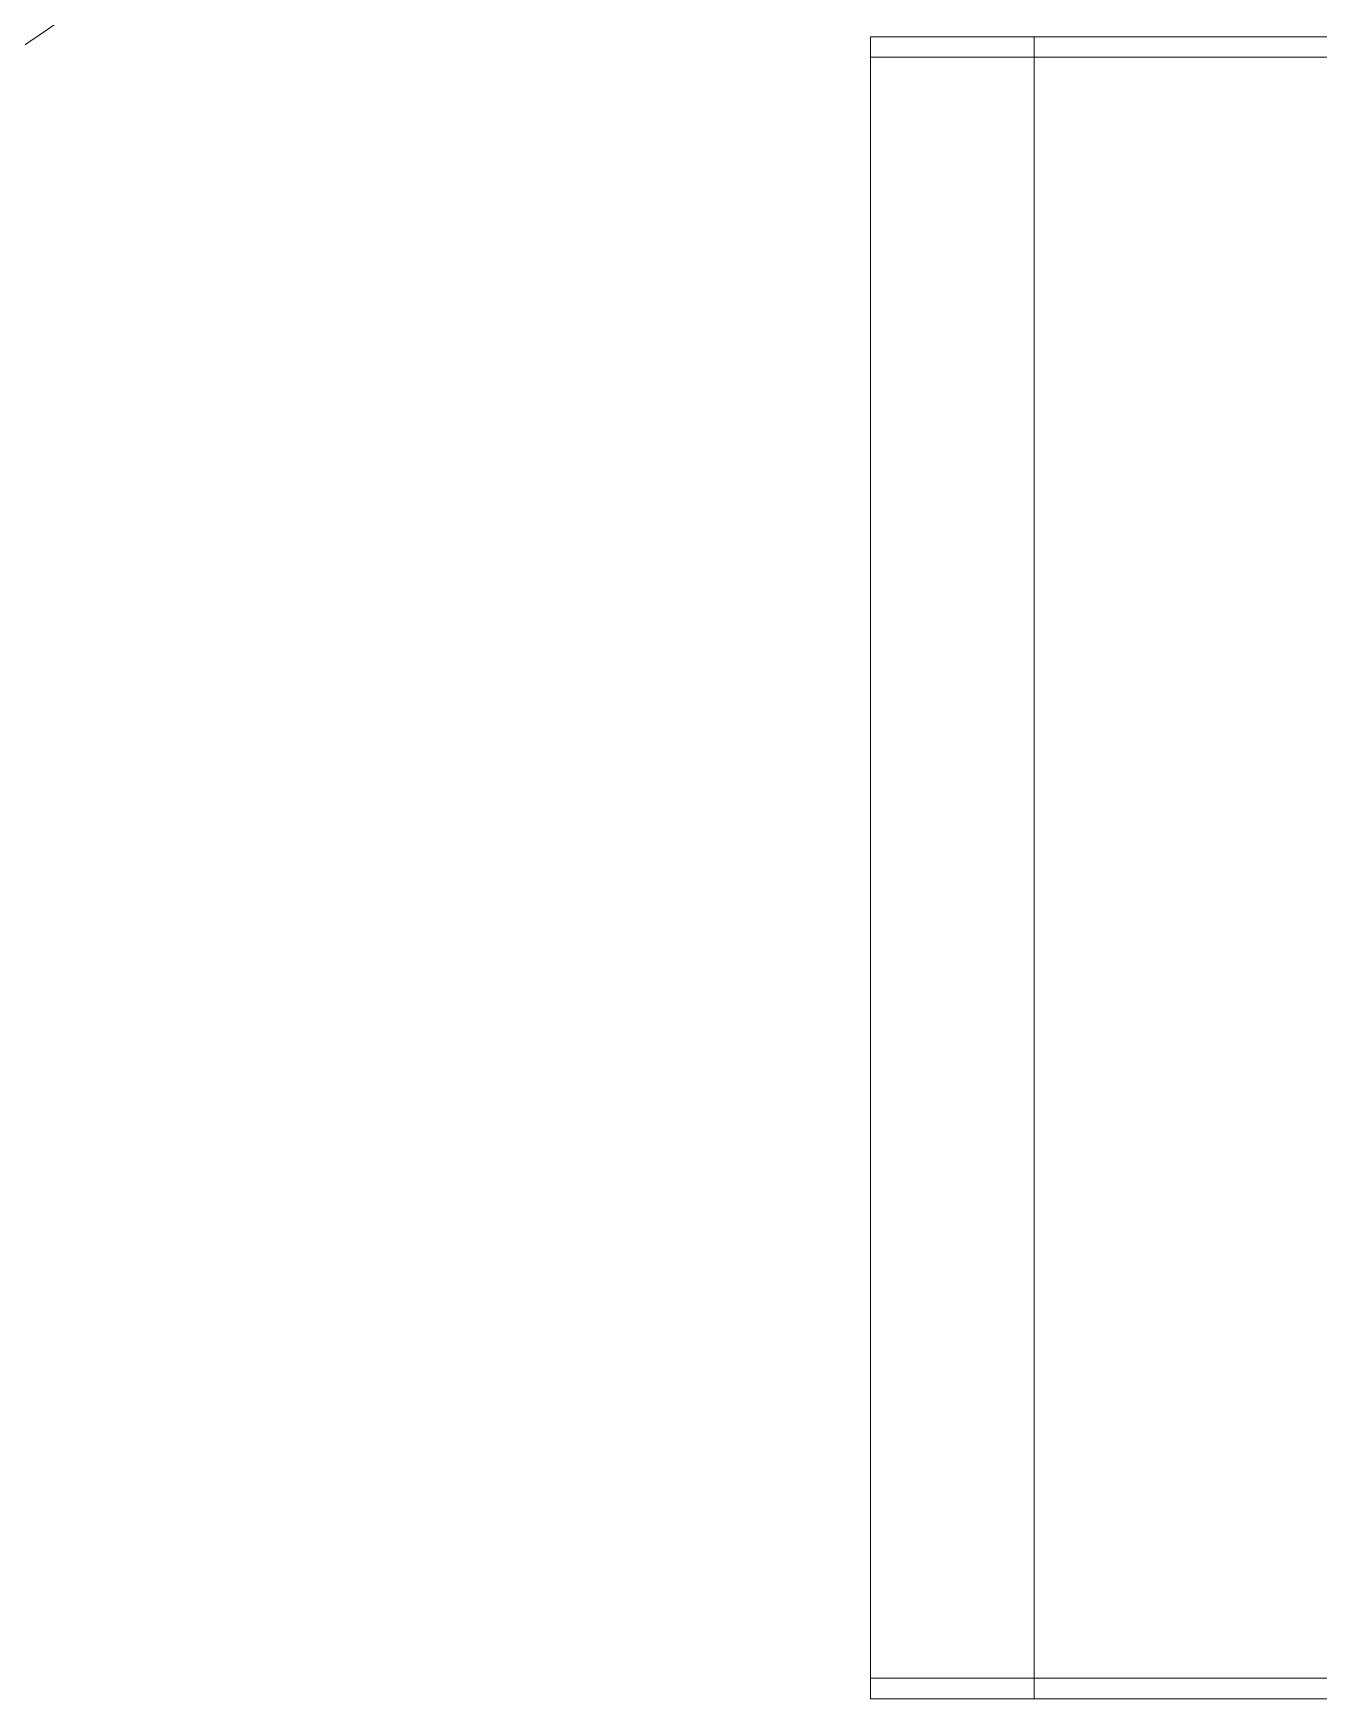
# Model space of a CAD drawing. Extents: x -1299 to 23780, y -3010 to 8106.
# Drawn here: x 7225.6 to 7463.5, y 479.4 to 787.7 of the extents above; entities that cross this region are included whole.
import ezdxf

# ---------------------------------------------------------------- set-up
doc = ezdxf.new("R2010")
doc.units = 0
doc.header["$LTSCALE"] = 25
doc.header["$MEASUREMENT"] = 0
doc.linetypes.add('DOT2', pattern=[0.125, 0, -0.125])
doc.linetypes.add('HIDDEN', pattern=[0.375, 0.25, -0.125])
doc.layers.get('0').update_dxf_attribs({"color": 9, "lineweight": 9})
for name, color, linetype, lineweight in [('05', 9, 'Continuous', 9), ('06C', 9, 'Continuous', 9), ('20', 9, 'DOT2', 9)]:
    doc.layers.add(name, color=color, linetype=linetype, lineweight=lineweight)

# ---------------------------------------------------------------- blocks, each defined once
blk = doc.blocks.new('p-audi-highlight_platform')
for p, q in [((630.3, 0), (630.3, 307.6)), ((0, 303.8), (660.6, 303.8)), ((660.6, 3.8), (0, 3.8))]:
    blk.add_line(p, q)
blk.add_lwpolyline([(0, 307.6), (660.6, 307.6), (660.6, 0), (0, 0)], close=True)

msp = doc.modelspace()

# ---------------------------------------------------------------- linework, layer by layer
at = {"layer": '06C'}
msp.add_lwpolyline([(7676.22, 1215.64), (7737.75, 1104.54, 0.030791), (7109.42, 704.15), (7109.42, 847.7)], format="xyb", dxfattribs=at)
at = {"layer": '20', "linetype": 'HIDDEN'}
msp.add_lwpolyline([(7109.42, 775.36, -0.029077), (7709.78, 1155.04)], format="xyb", dxfattribs=at)

# ---------------------------------------------------------------- block references
at = {"layer": '05', "xscale": -1}
msp.add_blockref('p-audi-highlight_platform', (8041.16, 479.43), dxfattribs=at)

doc.saveas('drawing.dxf')
